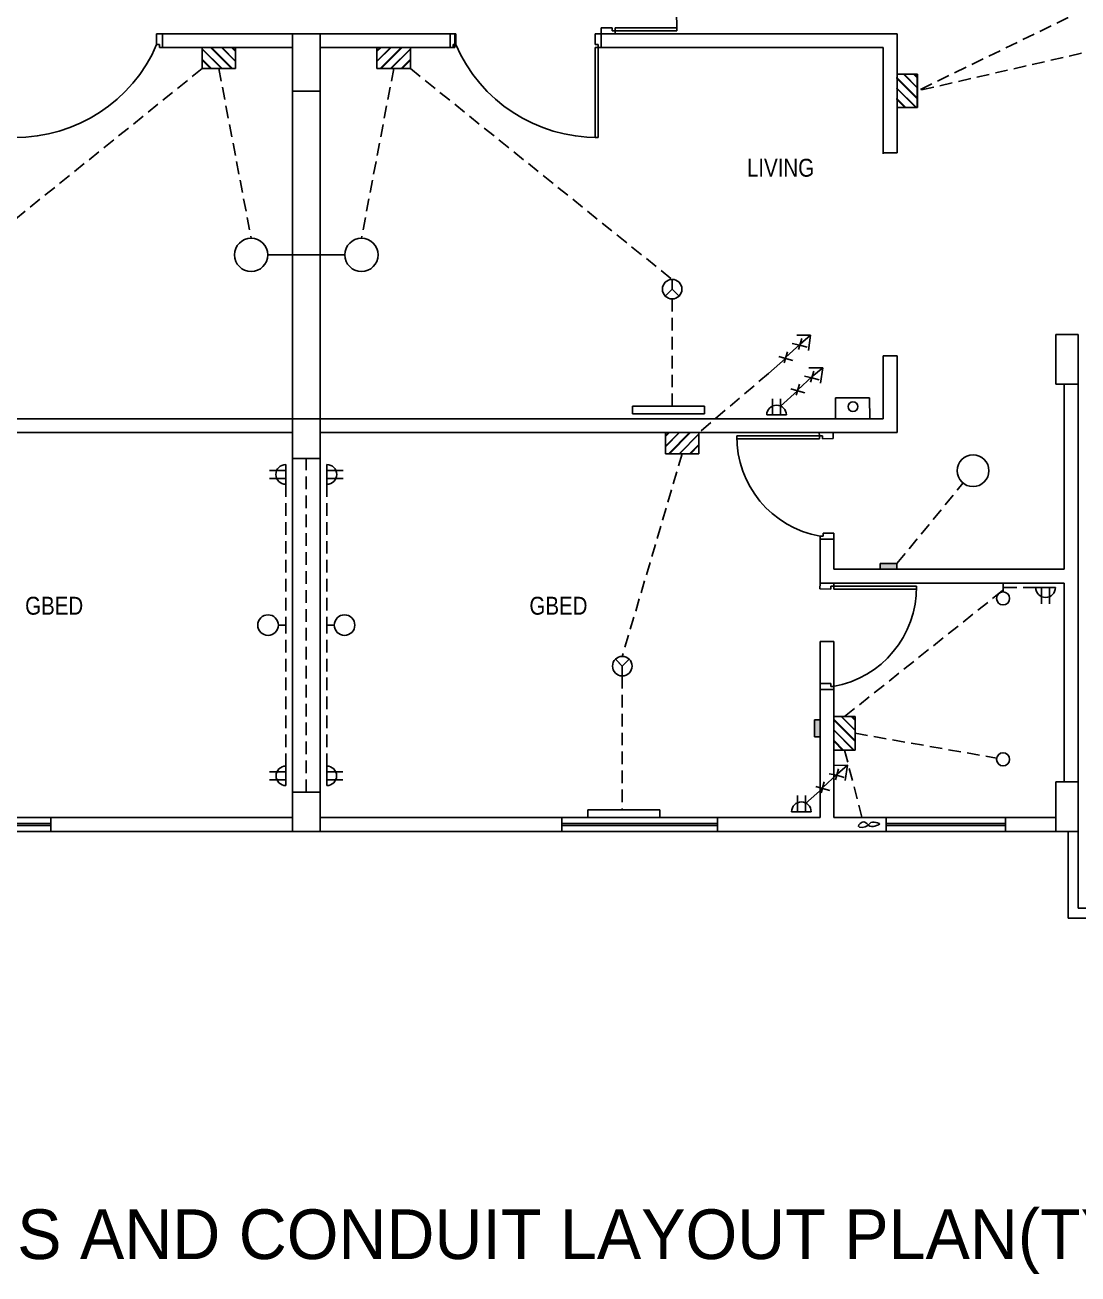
# Model space of a CAD drawing. Header units: inches. Extents: x 1479 to 9982, y -1510 to 1561.
# Drawn here: x 2212 to 2742, y 387 to 1016 of the extents above; entities that cross this region are included whole.
import ezdxf

# ---------------------------------------------------------------- set-up
doc = ezdxf.new("R2010")
doc.units = ezdxf.units.IN
doc.linetypes.add('DASHED2', pattern=[9.525, 6.35, -3.175])
for name, color, linetype in [('CroSS_Arrow', 5, 'Continuous'), ('DOOR', 3, 'Continuous'), ('Door_arc', 255, 'Continuous'), ('FRAME', 20, 'Continuous'), ('Hatch', 7, 'Continuous'), ('LINTEL', 4, 'Continuous'), ('TEXT', 5, 'Continuous'), ('Things', 20, 'Continuous'), ('WALL', 1, 'Continuous'), ('Window', 6, 'Continuous'), ('Wiring', 5, 'DASHED2'), ('Yellow_Wall', 2, 'Continuous')]:
    doc.layers.add(name, color=color, linetype=linetype)
doc.styles.add('ARA', font='ARIALN.TTF', dxfattribs={"height": 9})
pattern_1 = [(225, (3798.8904, 2710.1955), (-5.3033, 5.3033), []), (225, (3798.8904, 2709.9455), (-5.3033, 5.3033), []), (225, (3798.8904, 2709.6955), (-5.3033, 5.3033), [])]
pattern_2 = [(225, (3798.8904, 2710.1955), (-2.6516504, 2.6516504), []), (225, (3798.8904, 2710.0705), (-2.6516504, 2.6516504), []), (225, (3798.8904, 2709.9455), (-2.6516504, 2.6516504), [])]

msp = doc.modelspace()

# ---------------------------------------------------------------- hatches: boundary and pattern name
at = {"layer": 'Hatch'}
h = msp.add_hatch(dxfattribs=at)
h.set_pattern_fill('JIS_RC_30', color=256, scale=0.25, angle=-90, style=0)
h.set_pattern_definition([(315, (1053.064, 2903.878), (5.3033, 5.3033), []), (315, (1053.064, 2903.628), (5.3033, 5.3033), []), (315, (1053.064, 2903.378), (5.3033, 5.3033), [])])
h.paths.add_polyline_path([(2317.86, 993.62), (2317.86, 1004.22), (2301.01, 1004.22), (2301.01, 993.62)])
h = msp.add_hatch(dxfattribs=at)
h.set_pattern_fill('JIS_RC_30', color=256, scale=0.125, angle=-90, style=0)
h.set_pattern_definition([(315, (1053.064, 2903.8778), (2.6516504, 2.6516504), []), (315, (1053.064, 2903.7528), (2.6516504, 2.6516504), []), (315, (1053.064, 2903.6278), (2.6516504, 2.6516504), [])])
h.paths.add_polyline_path([(2317.86, 993.62), (2317.86, 1004.22), (2301.01, 1004.22), (2301.01, 993.62)])
h = msp.add_hatch(dxfattribs=at)
h.set_pattern_fill('JIS_RC_30', color=256, scale=0.25, angle=-90, style=0)
h.set_pattern_definition([(225, (3653.7405, 2903.878), (-5.3033, 5.3033), []), (225, (3653.7405, 2903.628), (-5.3033, 5.3033), []), (225, (3653.7405, 2903.378), (-5.3033, 5.3033), [])])
h.paths.add_polyline_path([(2388.95, 993.62), (2388.95, 1004.22), (2405.79, 1004.22), (2405.79, 993.62)])
h = msp.add_hatch(dxfattribs=at)
h.set_pattern_fill('JIS_RC_30', color=256, scale=0.125, angle=-90, style=0)
h.set_pattern_definition([(225, (3653.7405, 2903.8778), (-2.6516504, 2.6516504), []), (225, (3653.7405, 2903.7528), (-2.6516504, 2.6516504), []), (225, (3653.7405, 2903.6278), (-2.6516504, 2.6516504), [])])
h.paths.add_polyline_path([(2388.95, 993.62), (2388.95, 1004.22), (2405.79, 1004.22), (2405.79, 993.62)])
h = msp.add_hatch(dxfattribs=at)
h.set_pattern_fill('JIS_RC_30', color=256, scale=0.25, style=0)
h.set_pattern_definition([(135, (4560.5915, -273.936), (5.3033, 5.3033), []), (135, (4560.3415, -273.936), (5.3033, 5.3033), []), (135, (4560.0915, -273.936), (5.3033, 5.3033), [])])
h.paths.add_polyline_path([(2650.33, 990.86), (2660.93, 990.86), (2660.93, 974.01), (2650.33, 974.01)])
h = msp.add_hatch(dxfattribs=at)
h.set_pattern_fill('JIS_RC_30', color=256, scale=0.125, style=0)
h.set_pattern_definition([(135, (4560.5915, -273.936), (2.6516504, 2.6516504), []), (135, (4560.4665, -273.936), (2.6516504, 2.6516504), []), (135, (4560.3415, -273.936), (2.6516504, 2.6516504), [])])
h.paths.add_polyline_path([(2650.33, 990.86), (2660.93, 990.86), (2660.93, 974.01), (2650.33, 974.01)])
h = msp.add_hatch(dxfattribs=at)
h.set_pattern_fill('JIS_RC_30', color=256, scale=0.25, angle=-90, style=0)
h.set_pattern_definition(pattern_1)
h.paths.add_polyline_path([(2534.1, 799.94), (2534.1, 810.53), (2550.94, 810.53), (2550.94, 799.94)])
h = msp.add_hatch(dxfattribs=at)
h.set_pattern_fill('JIS_RC_30', color=256, scale=0.125, angle=-90, style=0)
h.set_pattern_definition(pattern_2)
h.paths.add_polyline_path([(2534.1, 799.94), (2534.1, 810.53), (2550.94, 810.53), (2550.94, 799.94)])
h = msp.add_hatch(dxfattribs=at)
h.set_pattern_fill('JIS_RC_30', color=256, scale=0.25, angle=-90, style=0)
h.set_pattern_definition(pattern_1)
h.paths.add_polyline_path([(2534.1, 799.94), (2534.1, 810.53), (2550.94, 810.53), (2550.94, 799.94)])
h = msp.add_hatch(dxfattribs=at)
h.set_pattern_fill('JIS_RC_30', color=256, scale=0.125, angle=-90, style=0)
h.set_pattern_definition(pattern_2)
h.paths.add_polyline_path([(2534.1, 799.94), (2534.1, 810.53), (2550.94, 810.53), (2550.94, 799.94)])
for points in [[(2642.14, 741.88), (2642.14, 744.75), (2650.55, 744.75), (2650.55, 741.88)], [(2611.84, 665.97), (2608.97, 665.97), (2608.97, 657.56), (2611.84, 657.56)]]:
    msp.add_hatch(color=250, dxfattribs=at).paths.add_polyline_path(points)
h = msp.add_hatch(dxfattribs=at)
h.set_pattern_fill('JIS_RC_30', color=256, scale=0.25, style=0)
h.set_pattern_definition([(135, (4529.167, -597.085), (5.3033, 5.3033), []), (135, (4528.917, -597.085), (5.3033, 5.3033), []), (135, (4528.667, -597.085), (5.3033, 5.3033), [])])
h.paths.add_polyline_path([(2618.91, 667.71), (2629.51, 667.71), (2629.51, 650.86), (2618.91, 650.86)])
h = msp.add_hatch(dxfattribs=at)
h.set_pattern_fill('JIS_RC_30', color=256, scale=0.125, style=0)
h.set_pattern_definition([(135, (4529.1667, -597.085), (2.6516504, 2.6516504), []), (135, (4529.0417, -597.085), (2.6516504, 2.6516504), []), (135, (4528.9167, -597.085), (2.6516504, 2.6516504), [])])
h.paths.add_polyline_path([(2618.91, 667.71), (2629.51, 667.71), (2629.51, 650.86), (2618.91, 650.86)])

# ---------------------------------------------------------------- linework, layer by layer
at = {"layer": 'CroSS_Arrow'}
for p, q in [((2594.61, 848.46), (2601.82, 855.08)), ((2601.66, 854.52), (2597.87, 855.34)), ((2607.11, 859.55), (2600.13, 859.5)), ((2601.03, 852.31), (2602.62, 857.85)), ((2601.82, 855.08), (2607.11, 859.55)), ((2601.82, 855.08), (2601.82, 855.08)), ((2607.11, 859.55), (2605.96, 851.84)), ((2605.96, 851.84), (2607.11, 859.55)), ((2598.12, 846.84), (2591.14, 848.83)), ((2591.14, 848.83), (2594.45, 847.89)), ((2593.81, 845.68), (2595.4, 851.23)), ((2601.66, 854.52), (2601.03, 852.31)), ((2601.66, 854.52), (2605.34, 853.47)), ((2585.89, 840.28), (2594.45, 847.89)), ((2594.45, 847.89), (2593.81, 845.68)), ((2594.45, 847.89), (2598.12, 846.84)), ((2613.19, 843.19), (2606.21, 843.14)), ((2607.9, 838.72), (2613.19, 843.19)), ((2613.19, 843.19), (2612.04, 835.49)), ((2612.04, 835.49), (2613.19, 843.19)), ((2600.68, 832.1), (2607.9, 838.72)), ((2607.74, 838.16), (2603.94, 838.99)), ((2607.11, 835.95), (2608.69, 841.5)), ((2607.74, 838.16), (2607.11, 835.95)), ((2607.74, 838.16), (2611.42, 837.11)), ((2607.9, 838.72), (2607.9, 838.72)), ((2591.97, 823.92), (2600.52, 831.54)), ((2604.2, 830.49), (2597.22, 832.48)), ((2597.22, 832.48), (2600.52, 831.54)), ((2599.89, 829.33), (2601.48, 834.87)), ((2600.52, 831.54), (2599.89, 829.33)), ((2600.52, 831.54), (2604.2, 830.49)), ((2625.68, 643.16), (2618.69, 643.11)), ((2619.6, 635.92), (2621.18, 641.47)), ((2620.39, 638.69), (2625.68, 643.16)), ((2625.68, 643.16), (2624.53, 635.45)), ((2624.53, 635.45), (2625.68, 643.16)), ((2612.38, 629.29), (2613.96, 634.84)), ((2613.17, 632.07), (2620.39, 638.69)), ((2620.23, 638.13), (2616.43, 638.96)), ((2620.23, 638.13), (2619.6, 635.92)), ((2620.23, 638.13), (2623.91, 637.08)), ((2620.39, 638.69), (2620.39, 638.69)), ((2604.46, 623.89), (2613.01, 631.5)), ((2616.69, 630.45), (2609.71, 632.45)), ((2609.71, 632.45), (2613.01, 631.5)), ((2613.01, 631.5), (2612.38, 629.29)), ((2613.01, 631.5), (2616.69, 630.45))]:
    msp.add_line(p, q, dxfattribs=at)
at = {"layer": 'DOOR'}
for p, q in [((2508.74, 1014.22), (2539.84, 1014.22)), ((2508.74, 1012.72), (2508.74, 1014.22)), ((2508.74, 1012.72), (2539.84, 1012.72)), ((2539.84, 1014.22), (2539.84, 1012.72)), ((2500.24, 1004.22), (2498.74, 1004.22)), ((2498.74, 1004.22), (2498.74, 972.82)), ((2500.24, 1004.22), (2500.24, 973.13)), ((2498.74, 972.82), (2498.74, 959.02)), ((2500.24, 973.13), (2500.24, 959.02)), ((2498.74, 959.02), (2500.24, 959.02)), ((2581.51, 808.94), (2570.01, 808.94)), ((2570.01, 808.94), (2570.01, 807.46)), ((2581.51, 807.46), (2570.01, 807.46)), ((2588.15, 808.94), (2581.51, 808.94)), ((2611.52, 807.46), (2581.51, 807.46)), ((2611.5, 808.94), (2588.15, 808.94)), ((2611.5, 808.94), (2611.5, 807.46)), ((2618.8, 731.8), (2648.8, 731.8)), ((2618.82, 733.28), (2642.17, 733.28)), ((2618.82, 733.28), (2618.82, 731.8)), ((2642.17, 733.28), (2648.8, 733.28)), ((2648.8, 733.28), (2660.3, 733.28)), ((2648.8, 731.8), (2660.3, 731.8)), ((2660.3, 733.28), (2660.3, 731.8))]:
    msp.add_line(p, q, dxfattribs=at)
at = {"layer": 'Door_arc'}
for centre, radius, start, end in [((2482.31, 1013.47), 57.53, 359.25308, 70.25392), ((2207.31, 1036.02), 77.01, 269.44199, 336.82428), ((2499.49, 1036.02), 77.01, 203.17572, 270.55801), ((2620.44, 808.2), 50.43, 179.15975, 260.18476), ((2609.88, 732.54), 50.43, 279.81524, 0.84025)]:
    msp.add_arc(centre, radius, start, end, dxfattribs=at)
at = {"layer": 'FRAME'}
for p, q in [((2501.74, 1014.22), (2501.74, 1011.22)), ((2501.74, 1014.22), (2501.74, 1011.22)), ((2507.24, 1014.22), (2507.24, 1012.72)), ((2507.24, 1012.72), (2508.74, 1012.72)), ((2508.74, 1011.22), (2508.74, 1012.72)), ((2278.11, 1011.22), (2281.11, 1011.22)), ((2278.11, 1005.72), (2279.61, 1005.72)), ((2279.61, 1005.72), (2279.61, 1004.22)), ((2428.7, 1011.22), (2425.7, 1011.22)), ((2428.7, 1005.72), (2427.2, 1005.72)), ((2427.2, 1005.72), (2427.2, 1004.22)), ((2498.74, 1011.22), (2501.74, 1011.22)), ((2498.74, 1005.72), (2500.24, 1005.72)), ((2500.24, 1005.72), (2500.24, 1004.22)), ((2281.11, 1004.22), (2279.61, 1004.22)), ((2425.7, 1004.22), (2427.2, 1004.22)), ((2501.74, 1004.22), (2500.24, 1004.22)), ((2611.47, 810.53), (2611.47, 810.44)), ((2611.47, 810.44), (2611.5, 808.94)), ((2612.99, 808.96), (2611.5, 808.94)), ((2613.02, 807.46), (2612.99, 808.96)), ((2618.52, 807.53), (2618.47, 810.53)), ((2618.47, 810.53), (2618.47, 810.53)), ((2611.84, 757), (2611.84, 758.5)), ((2613.34, 758.5), (2611.84, 758.5)), ((2611.84, 754), (2611.84, 757)), ((2613.34, 760), (2613.34, 758.5)), ((2618.84, 760), (2618.84, 757)), ((2618.84, 757), (2618.84, 755.5)), ((2611.8, 731.88), (2611.84, 734.88)), ((2611.84, 734.88), (2611.84, 734.88)), ((2617.3, 731.8), (2617.32, 733.3)), ((2617.32, 733.3), (2618.82, 733.28)), ((2618.84, 734.78), (2618.82, 733.28)), ((2618.84, 734.88), (2618.84, 734.78)), ((2611.84, 684.35), (2611.84, 681.35)), ((2617.34, 684.35), (2617.34, 682.85)), ((2617.34, 682.85), (2618.84, 682.85)), ((2618.84, 681.35), (2618.84, 682.85))]:
    msp.add_line(p, q, dxfattribs=at)
at = {"layer": 'LINTEL'}
for p, q in [((2346.4, 1002.37), (2346.4, 1011.22)), ((2360.4, 1011.22), (2346.4, 1011.22)), ((2360.4, 1011.22), (2346.4, 1011.22)), ((2346.4, 1002.37), (2346.4, 1011.22)), ((2346.4, 1011.22), (2360.4, 1011.22)), ((2346.4, 1011.22), (2360.4, 1011.22)), ((2360.4, 1002.37), (2360.4, 1011.22)), ((2360.4, 1002.37), (2360.4, 1011.22)), ((2346.4, 982.37), (2346.4, 1002.37)), ((2346.4, 1002.37), (2346.4, 982.37)), ((2360.4, 1002.37), (2360.4, 982.37)), ((2360.4, 982.37), (2360.4, 1002.37)), ((2346.4, 982.37), (2360.4, 982.37)), ((2360.4, 982.37), (2346.4, 982.37)), ((2730.53, 834.85), (2730.53, 859.85)), ((2730.53, 859.85), (2741.61, 859.85)), ((2741.61, 859.85), (2741.61, 834.85)), ((2741.61, 859.85), (2741.61, 834.85)), ((2741.61, 859.85), (2741.61, 834.85)), ((2741.61, 834.85), (2741.61, 852.85)), ((2741.61, 834.85), (2730.53, 834.85)), ((2346.4, 817.53), (2360.4, 817.53)), ((2346.4, 817.53), (2360.4, 817.53)), ((2346.4, 797.53), (2346.4, 817.53)), ((2346.4, 817.53), (2360.4, 817.53)), ((2360.4, 817.53), (2346.4, 817.53)), ((2360.4, 817.53), (2346.4, 817.53)), ((2360.4, 817.53), (2346.4, 817.53)), ((2346.4, 817.53), (2346.4, 797.53)), ((2360.4, 817.53), (2360.4, 797.53)), ((2360.4, 797.53), (2360.4, 817.53)), ((2346.4, 797.53), (2360.4, 797.53)), ((2360.4, 797.53), (2346.4, 797.53)), ((2730.53, 609.85), (2730.53, 634.85)), ((2730.53, 634.85), (2741.61, 634.85)), ((2730.53, 609.85), (2730.53, 634.85)), ((2730.53, 634.85), (2741.61, 634.85)), ((2741.61, 634.85), (2741.61, 609.85)), ((2741.61, 634.85), (2741.61, 609.85)), ((2741.61, 634.85), (2741.61, 609.85)), ((2346.4, 629.7), (2360.4, 629.7)), ((2346.4, 629.7), (2360.4, 629.7)), ((2346.4, 629.7), (2360.4, 629.7)), ((2346.4, 629.7), (2346.4, 609.85)), ((2360.4, 629.7), (2360.4, 609.85)), ((2741.61, 616.9), (2741.61, 591.9)), ((2741.61, 616.9), (2741.61, 591.9)), ((2360.4, 609.85), (2346.4, 609.85)), ((2741.61, 609.85), (2730.53, 609.85)), ((2741.61, 609.85), (2730.53, 609.85))]:
    msp.add_line(p, q, dxfattribs=at)
at = {"layer": 'TEXT'}
msp.add_line((2360.4, 899.95), (2346.4, 899.95), dxfattribs=at)
at = {"layer": 'Things'}
for p, q in [((2317.86, 1004.22), (2301.01, 1004.22)), ((2301.01, 1004.22), (2301.01, 993.62)), ((2317.86, 993.62), (2317.86, 1004.22)), ((2388.95, 993.62), (2388.95, 1004.22)), ((2388.95, 1004.22), (2405.79, 1004.22)), ((2405.79, 1004.22), (2405.79, 993.62)), ((2650.33, 990.86), (2660.93, 990.86)), ((2660.68, 990.86), (2660.68, 974.01)), ((2660.93, 990.86), (2660.93, 974.01)), ((2660.93, 974.01), (2650.33, 974.01)), ((2346.4, 899.95), (2334.03, 899.95)), ((2360.4, 899.95), (2372.77, 899.95)), ((2537.44, 887.61), (2537.44, 882.69)), ((2533.96, 879.21), (2537.44, 882.69)), ((2534.98, 880.23), (2533.96, 879.21)), ((2537.44, 882.69), (2534.98, 880.23)), ((2537.44, 882.69), (2539.9, 880.23)), ((2539.9, 880.23), (2540.92, 879.21)), ((2517.52, 819.97), (2517.52, 823.85)), ((2517.52, 823.85), (2553.67, 823.85)), ((2553.67, 823.85), (2553.67, 819.97)), ((2587.97, 819.42), (2587.97, 827.57)), ((2591.97, 819.42), (2591.97, 827.57)), ((2636.64, 827.96), (2619.65, 827.96)), ((2619.65, 827.96), (2619.65, 817.53)), ((2636.88, 817.53), (2636.64, 827.96)), ((2553.33, 819.97), (2517.52, 819.97)), ((2553.33, 819.97), (2553.67, 819.97)), ((2594.89, 819.42), (2585.05, 819.42)), ((2619.65, 817.53), (2636.88, 817.53)), ((2218.13, 810.53), (2201.29, 810.53)), ((2218.13, 810.53), (2201.29, 810.53)), ((2218.13, 810.53), (2201.29, 810.53)), ((2218.13, 810.53), (2201.29, 810.53)), ((2488.67, 810.53), (2505.51, 810.53)), ((2488.67, 810.53), (2505.51, 810.53)), ((2488.67, 810.53), (2505.51, 810.53)), ((2488.67, 810.53), (2505.51, 810.53)), ((2488.67, 810.53), (2505.51, 810.53)), ((2488.67, 810.53), (2505.51, 810.53)), ((2488.67, 810.53), (2505.51, 810.53)), ((2488.67, 810.53), (2505.51, 810.53)), ((2534.1, 799.94), (2534.1, 810.53)), ((2534.1, 810.53), (2550.94, 810.53)), ((2534.1, 799.94), (2534.1, 810.53)), ((2534.1, 810.53), (2550.94, 810.53)), ((2550.94, 810.53), (2550.94, 799.94)), ((2550.94, 810.53), (2550.94, 799.94)), ((2343.02, 784.57), (2343.02, 794.42)), ((2363.78, 784.57), (2363.78, 794.42)), ((2343.02, 791.5), (2334.87, 791.5)), ((2343.02, 787.5), (2334.87, 787.5)), ((2363.78, 791.5), (2371.93, 791.5)), ((2363.78, 787.5), (2371.93, 787.5)), ((2642.14, 744.75), (2642.14, 741.88)), ((2642.14, 741.88), (2650.55, 741.88)), ((2650.55, 741.88), (2650.55, 744.75)), ((2673.23, 734.88), (2734.61, 734.88)), ((2734.61, 734.88), (2703.92, 734.88)), ((2703.92, 734.88), (2703.92, 730.42)), ((2730.21, 732.54), (2720.37, 732.54)), ((2723.29, 732.54), (2723.29, 724.39)), ((2727.29, 732.54), (2727.29, 724.39)), ((2343.06, 713.69), (2339.33, 713.69)), ((2363.75, 713.69), (2367.47, 713.69)), ((2509.88, 695.53), (2508.86, 696.55)), ((2508.86, 696.55), (2512.34, 693.07)), ((2512.34, 693.07), (2509.88, 695.53)), ((2512.34, 693.07), (2514.8, 695.53)), ((2512.34, 688.15), (2512.34, 693.07)), ((2514.8, 695.53), (2515.82, 696.55)), ((2611.84, 681.35), (2611.84, 650.6)), ((2618.91, 667.71), (2629.51, 667.71)), ((2629.51, 667.71), (2629.51, 650.86)), ((2611.84, 665.97), (2608.97, 665.97)), ((2608.97, 665.97), (2608.97, 657.56)), ((2611.84, 650.6), (2611.84, 665.97)), ((2608.97, 657.56), (2611.84, 657.56)), ((2629.51, 650.86), (2618.91, 650.86)), ((2343.09, 642.81), (2343.1, 632.97)), ((2363.71, 642.81), (2363.7, 632.97)), ((2343.1, 639.89), (2334.95, 639.88)), ((2343.1, 635.89), (2334.95, 635.88)), ((2363.7, 635.89), (2371.85, 635.88)), ((2363.71, 639.89), (2371.86, 639.88)), ((2600.46, 619.81), (2600.46, 627.96)), ((2604.46, 619.81), (2604.46, 627.96)), ((2530.91, 620.73), (2495.1, 620.73)), ((2495.1, 620.73), (2495.1, 616.85)), ((2495.1, 616.85), (2531.25, 616.85)), ((2530.91, 620.73), (2531.25, 620.73)), ((2531.25, 616.85), (2531.25, 620.73)), ((2607.38, 619.81), (2597.54, 619.81)), ((2641.48, 613.38), (2641.97, 613.64)), ((2641.48, 613.38), (2641.48, 613.38)), ((2641.97, 613.64), (2641.54, 613.88))]:
    msp.add_line(p, q, dxfattribs=at)
for centre, radius in [((2325.65, 899.95), 8.38), ((2381.15, 899.95), 8.38), ((2537.44, 882.69), 4.92), ((2628.39, 823.59), 2.42), ((2688.8, 791.36), 8), ((2703.92, 727.13), 3.3), ((2334.15, 713.69), 5.18), ((2372.65, 713.69), 5.18), ((2512.34, 693.07), 4.92), ((2703.92, 646.17), 3.3)]:
    msp.add_circle(centre, radius, dxfattribs=at)
for centre, start, end in [((2589.97, 819.42), 0, 180), ((2343.02, 789.5), 90, 270), ((2363.78, 789.5), 270, 90), ((2725.29, 732.54), 180, 0), ((2343.1, 637.89), 90.05821, 270.05821), ((2363.71, 637.89), 269.94179, 89.94179), ((2602.46, 619.81), 0, 180)]:
    msp.add_arc(centre, 4.92, start, end, dxfattribs=at)
msp.add_open_spline([(2641.54, 613.88), (2640.74, 614.3), (2636.99, 615.15), (2636.25, 611.73), (2628.76, 611.38), (2635.07, 616.72), (2636.01, 611.13), (2640.81, 613.1), (2641.48, 613.38)], degree=3, knots=[49.413009, 49.413009, 49.413009, 49.413009, 52.874547, 57.906573, 67.483211, 74.583805, 83.977024, 87.078224, 87.078224, 87.078224, 87.078224], dxfattribs=at)
at = {"layer": 'WALL'}
for p, q in [((2501.74, 1014.22), (2507.24, 1014.22)), ((2278.11, 1011.22), (2278.11, 1005.72)), ((2281.11, 1011.22), (2428.14, 1011.22)), ((2354.15, 1011.22), (2281.11, 1011.22)), ((2281.11, 1011.22), (2281.11, 1004.22)), ((2281.11, 1004.22), (2281.11, 1011.22)), ((2281.11, 1011.22), (2281.11, 1004.22)), ((2281.11, 1011.22), (2281.11, 1004.22)), ((2281.11, 1011.22), (2281.11, 1004.22)), ((2281.11, 1011.22), (2281.11, 1004.22)), ((2352.65, 1011.22), (2425.7, 1011.22)), ((2425.7, 1011.22), (2425.7, 1004.22)), ((2425.7, 1004.22), (2425.7, 1011.22)), ((2425.7, 1011.22), (2425.7, 1004.22)), ((2425.7, 1011.22), (2425.7, 1004.22)), ((2425.7, 1011.22), (2425.7, 1004.22)), ((2425.7, 1011.22), (2425.7, 1004.22)), ((2428.14, 1004.22), (2428.14, 1011.22)), ((2428.7, 1011.22), (2428.7, 1005.72)), ((2498.74, 1011.22), (2498.74, 1005.72)), ((2650.62, 1011.22), (2501.74, 1011.22)), ((2501.74, 1004.22), (2501.74, 1011.22)), ((2501.74, 1004.22), (2501.74, 1011.22)), ((2501.74, 1011.22), (2501.74, 1004.22)), ((2501.74, 1011.22), (2501.74, 1004.22)), ((2501.74, 1011.22), (2501.74, 1004.22)), ((2501.74, 1011.22), (2501.74, 1004.22)), ((2501.74, 1011.22), (2508.74, 1011.22)), ((2508.74, 1011.22), (2501.74, 1011.22)), ((2508.74, 1011.22), (2501.74, 1011.22)), ((2508.74, 1011.22), (2501.74, 1011.22)), ((2508.74, 1011.22), (2501.74, 1011.22)), ((2501.74, 1011.22), (2508.74, 1011.22)), ((2501.74, 1011.22), (2508.74, 1011.22)), ((2501.74, 1011.22), (2508.74, 1011.22)), ((2501.74, 1011.22), (2508.74, 1011.22)), ((2650.62, 1011.22), (2508.74, 1011.22)), ((2650.62, 1011.22), (2650.62, 951.22)), ((2650.62, 1011.22), (2650.62, 951.22)), ((2281.11, 1004.22), (2346.4, 1004.22)), ((2281.11, 1004.22), (2346.4, 1004.22)), ((2360.4, 1004.22), (2428.14, 1004.22)), ((2360.4, 1004.22), (2428.14, 1004.22)), ((2425.7, 1004.22), (2360.4, 1004.22)), ((2425.7, 1004.22), (2360.4, 1004.22)), ((2643.62, 1004.22), (2501.74, 1004.22)), ((2643.62, 1004.22), (2501.74, 1004.22)), ((2643.62, 1004.22), (2643.62, 950.73)), ((2643.62, 1004.22), (2643.62, 950.73)), ((2301.01, 993.62), (2317.86, 993.62)), ((2405.79, 993.62), (2388.95, 993.62)), ((2346.4, 817.53), (2346.4, 982.37)), ((2346.4, 817.53), (2346.4, 982.37)), ((2360.4, 817.53), (2360.4, 982.37)), ((2360.4, 817.53), (2360.4, 982.37)), ((2650.62, 951.22), (2643.62, 951.22)), ((2650.62, 951.22), (2643.62, 951.22)), ((2741.61, 859.85), (2741.61, 852.85)), ((2741.61, 859.85), (2741.61, 734.88)), ((2741.61, 859.85), (2741.61, 852.85)), ((2741.61, 859.85), (2741.61, 734.88)), ((2643.62, 849.2), (2643.62, 817.53)), ((2650.62, 849.2), (2643.62, 849.2)), ((2643.62, 849.2), (2643.62, 817.53)), ((2650.62, 849.2), (2643.62, 849.2)), ((2650.62, 849.2), (2650.62, 810.53)), ((2650.62, 817.53), (2650.62, 849.2)), ((2650.62, 849.2), (2650.62, 810.53)), ((2650.62, 817.53), (2650.62, 849.2)), ((2741.61, 852.85), (2741.61, 616.9)), ((2741.61, 852.85), (2741.61, 616.9)), ((2734.61, 834.85), (2734.61, 741.88)), ((2063.18, 817.53), (2346.4, 817.53)), ((2643.62, 817.53), (2360.4, 817.53)), ((2643.62, 817.53), (2360.4, 817.53)), ((2056.18, 810.53), (2346.4, 810.53)), ((2346.4, 616.85), (2346.4, 810.53)), ((2360.4, 616.85), (2360.4, 810.53)), ((2650.62, 810.53), (2360.4, 810.53)), ((2650.62, 810.53), (2360.4, 810.53)), ((2618.47, 810.53), (2611.47, 810.44)), ((2618.47, 810.53), (2611.47, 810.44)), ((2618.47, 810.53), (2611.47, 810.44)), ((2618.47, 810.53), (2611.47, 810.44)), ((2618.52, 807.53), (2613.02, 807.46)), ((2550.94, 799.94), (2534.1, 799.94)), ((2550.94, 799.94), (2534.1, 799.94)), ((2611.84, 734.88), (2611.84, 757)), ((2611.84, 757), (2618.84, 757)), ((2611.84, 734.88), (2611.84, 757)), ((2618.84, 757), (2611.84, 757)), ((2618.84, 757), (2611.84, 757)), ((2618.84, 757), (2611.84, 757)), ((2618.84, 757), (2611.84, 757)), ((2618.84, 760), (2613.34, 760)), ((2618.84, 741.88), (2618.84, 757)), ((2618.84, 741.88), (2618.84, 757)), ((2734.61, 741.88), (2618.84, 741.88)), ((2734.61, 741.88), (2618.84, 741.88)), ((2642.14, 744.75), (2650.55, 744.75)), ((2611.8, 731.88), (2617.3, 731.8)), ((2734.61, 734.88), (2611.84, 734.88)), ((2734.61, 734.88), (2611.84, 734.88)), ((2611.84, 734.88), (2618.84, 734.78)), ((2611.84, 734.88), (2618.84, 734.78)), ((2611.84, 734.88), (2618.84, 734.78)), ((2611.84, 734.88), (2618.84, 734.78)), ((2734.61, 734.88), (2734.61, 634.85)), ((2734.61, 734.88), (2734.61, 634.85)), ((2611.84, 705.37), (2611.84, 616.85)), ((2618.84, 705.37), (2611.84, 705.37)), ((2618.84, 705.37), (2618.84, 616.85)), ((2618.84, 675.87), (2618.84, 705.37)), ((2611.84, 684.35), (2611.84, 616.85)), ((2611.84, 684.35), (2617.34, 684.35)), ((2611.84, 681.35), (2618.84, 681.35)), ((2611.84, 681.35), (2618.84, 681.35)), ((2611.84, 681.35), (2618.84, 681.35)), ((2611.84, 681.35), (2618.84, 681.35)), ((2618.84, 682.91), (2618.84, 616.85)), ((2618.84, 675.87), (2618.84, 682.91)), ((2741.61, 634.85), (2741.61, 627.85)), ((2741.61, 634.85), (2741.61, 627.85)), ((2741.61, 634.85), (2741.61, 627.85)), ((2094.96, 616.85), (2346.4, 616.85)), ((2224.84, 609.85), (2224.84, 616.85)), ((2611.84, 616.85), (2360.4, 616.85)), ((2481.97, 609.85), (2481.97, 616.85)), ((2560.19, 613.85), (2560.19, 616.85)), ((2560.19, 616.85), (2560.19, 613.85)), ((2730.53, 616.85), (2618.84, 616.85)), ((2730.53, 616.85), (2618.84, 616.85)), ((2645.12, 609.85), (2645.12, 616.85)), ((2705.12, 609.85), (2705.12, 616.85)), ((2741.61, 616.9), (2741.61, 609.9)), ((2741.61, 616.9), (2741.61, 609.9)), ((2741.61, 616.9), (2741.61, 609.9)), ((2741.61, 616.9), (2741.61, 609.9)), ((2741.61, 616.9), (2741.61, 609.9)), ((1976.27, 609.85), (2353.4, 609.85)), ((2730.53, 609.85), (2353.4, 609.85)), ((2560.19, 612.85), (2560.19, 613.85)), ((2560.19, 612.85), (2560.19, 609.85)), ((2741.61, 609.9), (2734.61, 609.9)), ((2741.61, 609.9), (2734.61, 609.9))]:
    msp.add_line(p, q, dxfattribs=at)
at = {"layer": 'Window'}
for p, q in [((2224.84, 613.85), (2164.84, 613.85)), ((2224.84, 612.85), (2164.84, 612.85)), ((2481.97, 613.85), (2541.97, 613.85)), ((2481.97, 612.85), (2541.97, 612.85)), ((2541.97, 613.85), (2560.19, 613.85)), ((2541.97, 612.85), (2560.19, 612.85)), ((2645.12, 613.85), (2705.12, 613.85)), ((2645.12, 612.85), (2705.12, 612.85))]:
    msp.add_line(p, q, dxfattribs=at)
at = {"layer": 'Wiring'}
for p, q in [((2770.93, 1035.98), (2660.93, 982.49)), ((2771.21, 1007.74), (2660.68, 982.43)), ((2301.01, 993.62), (2169.36, 887.61)), ((2309.43, 993.62), (2325.65, 908.33)), ((2317.86, 998.92), (2317.86, 998.92)), ((2397.37, 993.62), (2381.15, 908.33)), ((2388.95, 998.92), (2388.95, 998.92)), ((2405.79, 993.62), (2537.44, 887.61)), ((2655.63, 990.86), (2655.63, 990.86)), ((2537.44, 877.77), (2537.44, 823.85)), ((2585.89, 840.28), (2550.94, 810.53)), ((2534.1, 805.24), (2534.1, 805.24)), ((2534.1, 805.24), (2534.1, 805.24)), ((2542.52, 799.94), (2512.34, 697.99)), ((2353.4, 629.7), (2353.4, 797.53)), ((2343.02, 784.57), (2343.06, 713.69)), ((2363.78, 784.57), (2363.75, 713.69)), ((2650.55, 744.75), (2683.73, 785.17)), ((2624.21, 667.71), (2703.92, 731.29)), ((2720.37, 732.54), (2703.92, 732.65)), ((2343.09, 642.81), (2343.09, 713.69)), ((2363.71, 642.81), (2363.71, 713.69)), ((2512.34, 688.15), (2512.34, 620.73)), ((2624.21, 667.71), (2624.21, 667.71)), ((2629.51, 659.29), (2700.67, 646.74)), ((2624.21, 650.86), (2633.45, 614.69))]:
    msp.add_line(p, q, dxfattribs=at)
at = {"layer": 'Yellow_Wall'}
for p, q in [((2736.61, 566.28), (2736.61, 609.85)), ((2741.61, 571.28), (2741.61, 609.85)), ((2741.61, 571.28), (2741.61, 609.85)), ((2799.04, 566.28), (2736.61, 566.28)), ((2804.04, 571.28), (2741.61, 571.28)), ((2804.04, 571.28), (2741.61, 571.28))]:
    msp.add_line(p, q, dxfattribs=at)

# ---------------------------------------------------------------- texts
at = {"layer": 'TEXT', "char_height": 9, "style": 'ARA'}
for s, insert, width, attachment_point in [('LIVING', (2608.87, 948.28), 82.5164, 3), ('GBED', (2211.95, 727.95), 69.6223, 1), ('GBED', (2494.85, 727.95), 69.6223, 3)]:
    msp.add_mtext(s, dxfattribs=dict(at, insert=insert, width=width, attachment_point=attachment_point))
at = {"layer": 'TEXT', "insert": (1862.47, 419.79), "char_height": 25, "width": 1251.8785, "attachment_point": 1}
msp.add_mtext('ELECTRICAL FITTINGS AND CONDUIT LAYOUT PLAN(TYPICAL)', dxfattribs=at)

doc.saveas('drawing.dxf')
